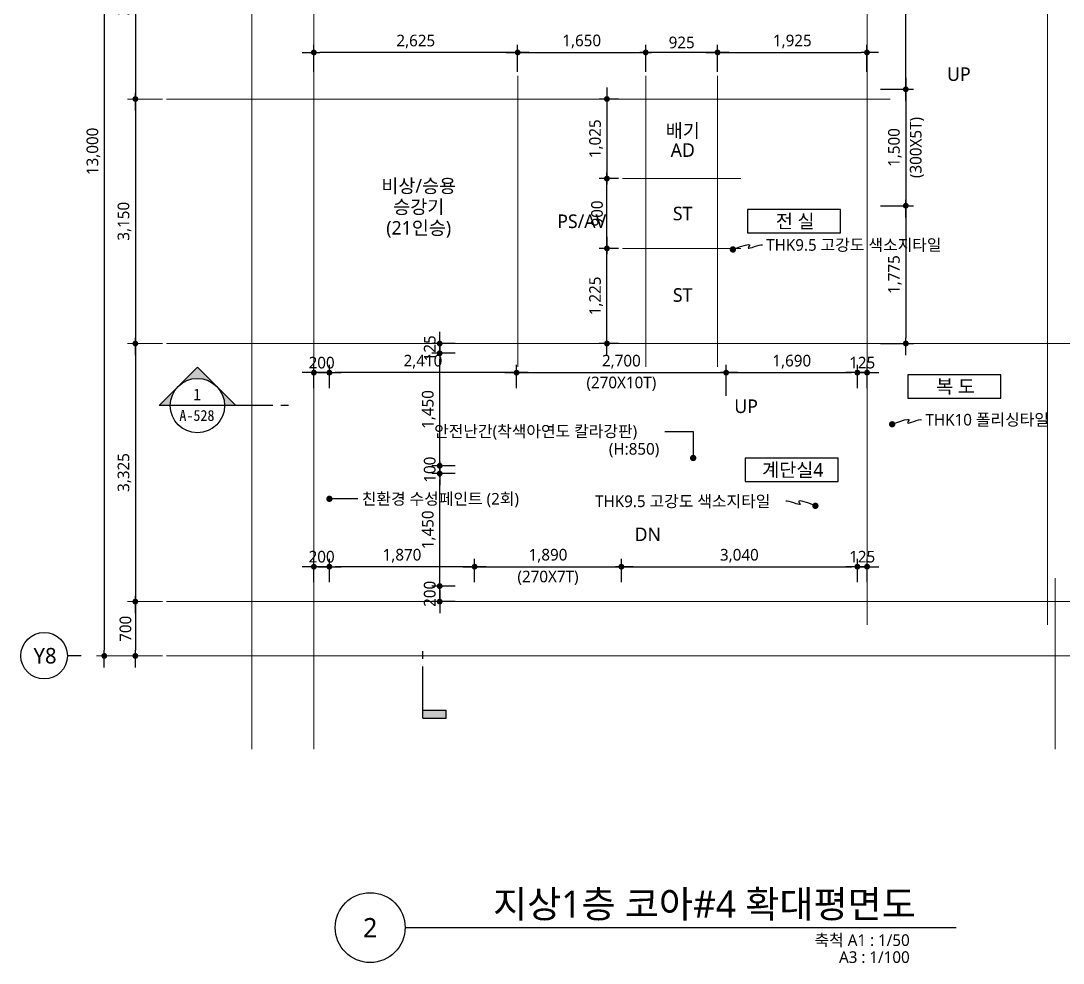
# Model space of a CAD drawing. Header units: millimetres. Extents: x 1424731 to 1631737, y 707248 to 849681.
# Drawn here: x 1484899 to 1498326, y 747948 to 760088 of the extents above; entities that cross this region are included whole.
import ezdxf
from ezdxf.enums import TextEntityAlignment as Align

# ---------------------------------------------------------------- set-up
doc = ezdxf.new("R2010")
doc.units = ezdxf.units.MM
doc.header["$MEASUREMENT"] = 0
doc.linetypes.add('CEN', pattern=[62, 60, -1, 0, -1])
doc.layers.get('0').update_dxf_attribs({"linetype": 'CONTINUOUS'})
for name, color, linetype, lineweight in [('A-AXIS-BUBL', 7, 'CONTINUOUS', 25), ('A-CNTL', 1, 'CEN', 15), ('A-DIMS', 7, 'CONTINUOUS', 25), ('A-MKXS-LEAD', 7, 'CONTINUOUS', 25), ('A-MKXS-MAK1', 3, 'CONTINUOUS', 25), ('A-MKXS-TEXT1', 3, 'CONTINUOUS', 25), ('A-MKXS-TEXT2', 7, 'CONTINUOUS', 25), ('A-MKXX-NAME', 3, 'CONTINUOUS', 25), ('A-MKXX-SYMB', 7, 'CONTINUOUS', 25), ('A-XXXX-SYMB', 7, 'CONTINUOUS', 25), ('A-XXXX-TXT1', 3, 'CONTINUOUS', 25), ('A-XXXX-TXT2', 3, 'CONTINUOUS', 25)]:
    doc.layers.add(name, color=color, linetype=linetype, lineweight=lineweight)
doc.styles.add('HY울릉도L', font='')
doc.styles.add('돋움체', font='')
doc.styles.add('맑은고딕', font='malgun.ttf')
doc.styles.get('HY울릉도L').set_extended_font_data('HYwulM')
doc.styles.get('돋움체').set_extended_font_data('DotumChe')
doc.dimstyles.new('CDIM', dxfattribs={"dimtxt": 3, "dimasz": 1.5, "dimexe": 2, "dimexo": 1, "dimgap": 1, "dimtad": 1, "dimdec": 0, "dimrnd": 0.5, "dimzin": 0, "dimdsep": 32, "dimlunit": 6, "dimtxsty": 'HY울릉도L', "dimblk1": '_CIDOT', "dimblk2": '_CIDOT', "dimsah": 1, "dimcen": 5.5, "dimclrd": 2, "dimclre": 2, "dimclrt": 7, "dimadec": 0, "dimazin": 0, "dimtfac": 1, "dimtdec": 0, "dimtix": 1, "dimtmove": 2, "dimatfit": 1, "dimldrblk": '_CIDOT', "dimfxl": 1, "dimtolj": 1, "dimtzin": 0, "dimlwd": -1, "dimarcsym": 0})

# ---------------------------------------------------------------- blocks, each defined once
blk = doc.blocks.new('_CIDOT')
at = {"color": 0, "linetype": 'ByBlock'}
blk.add_line((2, 0), (-1, 0), dxfattribs=at)
at = {"color": 0, "linetype": 'ByBlock', "const_width": 0.5}
blk.add_lwpolyline([(-0.25, 0, 1), (0.25, 0, 1)], format="xyb", close=True, dxfattribs=at)
blk = doc.blocks.new('*D31')
at = {"layer": 'A-DIMS', "transparency": 16777216}
for p, q in [((1490295, 754431), (1490295, 754506)), ((1490295, 754356), (1490295, 754256)), ((1490295, 754181), (1490295, 754106))]:
    blk.add_line(p, q, dxfattribs=at)
at = {"layer": 'A-DIMS', "lineweight": -2, "transparency": 16777216}
for p, q in [((1490495, 754356), (1490195, 754356)), ((1490495, 754256), (1490195, 754256))]:
    blk.add_line(p, q, dxfattribs=at)
at = {"layer": 'A-DIMS', "transparency": 16777216, "xscale": 75, "yscale": 75, "zscale": 75}
for p, rotation in [((1490295, 754356), 270), ((1490295, 754256), 90)]:
    blk.add_blockref('_CIDOT', p, dxfattribs=dict(at, rotation=rotation))
at = {"layer": 'A-DIMS', "color": 3, "transparency": 16777216, "insert": (1490167, 754306), "char_height": 150, "attachment_point": 5, "rotation": 90, "style": '맑은고딕'}
blk.add_mtext('\\A1;100', dxfattribs=at)
blk = doc.blocks.new('*D32')
at = {"layer": 'A-DIMS', "lineweight": -2, "transparency": 16777216}
for p, q in [((1490495, 755806), (1490195, 755806)), ((1490495, 754356), (1490195, 754356))]:
    blk.add_line(p, q, dxfattribs=at)
at = {"layer": 'A-DIMS', "transparency": 16777216}
blk.add_line((1490295, 754431), (1490295, 755731), dxfattribs=at)
at = {"layer": 'A-DIMS', "transparency": 16777216, "xscale": 75, "yscale": 75, "zscale": 75}
for p, rotation in [((1490295, 755806), 90), ((1490295, 754356), 270)]:
    blk.add_blockref('_CIDOT', p, dxfattribs=dict(at, rotation=rotation))
at = {"layer": 'A-DIMS', "color": 3, "transparency": 16777216, "insert": (1490154, 755081), "char_height": 150, "attachment_point": 5, "rotation": 90, "style": '맑은고딕'}
blk.add_mtext('\\A1;1,450', dxfattribs=at)
blk = doc.blocks.new('*D33')
at = {"layer": 'A-DIMS', "transparency": 16777216}
for p, q in [((1490295, 752881), (1490295, 752956)), ((1490295, 752606), (1490295, 752806)), ((1490295, 752531), (1490295, 752456))]:
    blk.add_line(p, q, dxfattribs=at)
at = {"layer": 'A-DIMS', "lineweight": -2, "transparency": 16777216}
for p, q in [((1490495, 752806), (1490195, 752806)), ((1490495, 752606), (1490195, 752606))]:
    blk.add_line(p, q, dxfattribs=at)
at = {"layer": 'A-DIMS', "transparency": 16777216, "xscale": 75, "yscale": 75, "zscale": 75}
for p, rotation in [((1490295, 752806), 270), ((1490295, 752606), 90)]:
    blk.add_blockref('_CIDOT', p, dxfattribs=dict(at, rotation=rotation))
at = {"layer": 'A-DIMS', "color": 3, "transparency": 16777216, "insert": (1490167, 752706), "char_height": 150, "attachment_point": 5, "rotation": 90, "style": '맑은고딕'}
blk.add_mtext('\\A1;200', dxfattribs=at)
blk = doc.blocks.new('*D34')
at = {"layer": 'A-DIMS', "transparency": 16777216}
for p, q in [((1490295, 756006), (1490295, 756081)), ((1490295, 755806), (1490295, 755931)), ((1490295, 755731), (1490295, 755656))]:
    blk.add_line(p, q, dxfattribs=at)
at = {"layer": 'A-DIMS', "lineweight": -2, "transparency": 16777216}
for p, q in [((1490495, 755931), (1490195, 755931)), ((1490495, 755806), (1490195, 755806))]:
    blk.add_line(p, q, dxfattribs=at)
at = {"layer": 'A-DIMS', "transparency": 16777216, "xscale": 75, "yscale": 75, "zscale": 75}
for p, rotation in [((1490295, 755931), 270), ((1490295, 755806), 90)]:
    blk.add_blockref('_CIDOT', p, dxfattribs=dict(at, rotation=rotation))
at = {"layer": 'A-DIMS', "color": 3, "transparency": 16777216, "insert": (1490167, 755869), "char_height": 150, "attachment_point": 5, "rotation": 90, "style": '맑은고딕'}
blk.add_mtext('\\A1;125', dxfattribs=at)
blk = doc.blocks.new('*D528')
at = {"layer": 'A-DIMS', "lineweight": -2, "transparency": 16777216}
for p, q in [((-1150, 0), (-2000, 0)), ((-1150, -13000), (-2000, -13000))]:
    blk.add_line(p, q, dxfattribs=at)
at = {"layer": 'A-DIMS', "transparency": 16777216}
blk.add_line((-1900, -75), (-1900, -12925), dxfattribs=at)
at = {"layer": 'A-DIMS', "transparency": 16777216, "xscale": 75, "yscale": 75, "zscale": 75}
for p, rotation in [((-1900, 0), 90), ((-1900, -13000), 270)]:
    blk.add_blockref('_CIDOT', p, dxfattribs=dict(at, rotation=rotation))
at = {"layer": 'A-DIMS', "color": 3, "transparency": 16777216, "insert": (-2040, -6500), "char_height": 150, "attachment_point": 5, "rotation": 90, "style": '맑은고딕'}
blk.add_mtext('\\A1;13,000', dxfattribs=at)
blk = doc.blocks.new('*D530')
at = {"layer": 'A-DIMS', "lineweight": -2, "transparency": 16777216}
for p, q in [((-1150, -3175), (-1600, -3175)), ((-1150, -5825), (-1600, -5825))]:
    blk.add_line(p, q, dxfattribs=at)
at = {"layer": 'A-DIMS', "transparency": 16777216}
blk.add_line((-1500, -3250), (-1500, -5750), dxfattribs=at)
at = {"layer": 'A-DIMS', "transparency": 16777216, "xscale": 75, "yscale": 75, "zscale": 75}
for p, rotation in [((-1500, -3175), 90), ((-1500, -5825), 270)]:
    blk.add_blockref('_CIDOT', p, dxfattribs=dict(at, rotation=rotation))
at = {"layer": 'A-DIMS', "color": 3, "transparency": 16777216, "insert": (-1640, -4500), "char_height": 150, "attachment_point": 5, "rotation": 90, "style": '맑은고딕'}
blk.add_mtext('\\A1;2,650', dxfattribs=at)
blk = doc.blocks.new('*D531')
at = {"layer": 'A-DIMS', "lineweight": -2, "transparency": 16777216}
for p, q in [((-1150, -5825), (-1600, -5825)), ((-1150, -8975), (-1600, -8975))]:
    blk.add_line(p, q, dxfattribs=at)
at = {"layer": 'A-DIMS', "transparency": 16777216}
blk.add_line((-1500, -5900), (-1500, -8900), dxfattribs=at)
at = {"layer": 'A-DIMS', "transparency": 16777216, "xscale": 75, "yscale": 75, "zscale": 75}
for p, rotation in [((-1500, -5825), 90), ((-1500, -8975), 270)]:
    blk.add_blockref('_CIDOT', p, dxfattribs=dict(at, rotation=rotation))
at = {"layer": 'A-DIMS', "color": 3, "transparency": 16777216, "insert": (-1640, -7400), "char_height": 150, "attachment_point": 5, "rotation": 90, "style": '맑은고딕'}
blk.add_mtext('\\A1;3,150', dxfattribs=at)
blk = doc.blocks.new('*D532')
at = {"layer": 'A-DIMS', "lineweight": -2, "transparency": 16777216}
for p, q in [((-1150, -8975), (-1600, -8975)), ((-1150, -12300), (-1600, -12300))]:
    blk.add_line(p, q, dxfattribs=at)
at = {"layer": 'A-DIMS', "transparency": 16777216}
blk.add_line((-1500, -9050), (-1500, -12225), dxfattribs=at)
at = {"layer": 'A-DIMS', "transparency": 16777216, "xscale": 75, "yscale": 75, "zscale": 75}
for p, rotation in [((-1500, -8975), 90), ((-1500, -12300), 270)]:
    blk.add_blockref('_CIDOT', p, dxfattribs=dict(at, rotation=rotation))
at = {"layer": 'A-DIMS', "color": 3, "transparency": 16777216, "insert": (-1640, -10637), "char_height": 150, "attachment_point": 5, "rotation": 90, "style": '맑은고딕'}
blk.add_mtext('\\A1;3,325', dxfattribs=at)
blk = doc.blocks.new('*D533')
at = {"layer": 'A-DIMS', "lineweight": -2, "transparency": 16777216}
for p, q in [((-1150, -12300), (-1600, -12300)), ((-1150, -13000), (-1600, -13000))]:
    blk.add_line(p, q, dxfattribs=at)
at = {"layer": 'A-DIMS', "transparency": 16777216}
blk.add_line((-1500, -12375), (-1500, -12925), dxfattribs=at)
at = {"layer": 'A-DIMS', "transparency": 16777216, "xscale": 75, "yscale": 75, "zscale": 75}
for p, rotation in [((-1500, -12300), 90), ((-1500, -13000), 270)]:
    blk.add_blockref('_CIDOT', p, dxfattribs=dict(at, rotation=rotation))
at = {"layer": 'A-DIMS', "color": 3, "transparency": 16777216, "insert": (-1627, -12650), "char_height": 150, "attachment_point": 5, "rotation": 90, "style": '맑은고딕'}
blk.add_mtext('\\A1;700', dxfattribs=at)
blk = doc.blocks.new('*D30')
at = {"layer": 'A-DIMS', "lineweight": -2, "transparency": 16777216}
for p, q in [((1490745, 752856), (1490745, 753156)), ((1492635, 752856), (1492635, 753156))]:
    blk.add_line(p, q, dxfattribs=at)
at = {"layer": 'A-DIMS', "transparency": 16777216}
blk.add_line((1490820, 753056), (1492560, 753056), dxfattribs=at)
at = {"layer": 'A-DIMS', "transparency": 16777216, "xscale": 75, "yscale": 75, "zscale": 75, "rotation": 180}
blk.add_blockref('_CIDOT', (1490745, 753056), dxfattribs=at)
at = {"layer": 'A-DIMS', "transparency": 16777216, "xscale": 75, "yscale": 75, "zscale": 75}
blk.add_blockref('_CIDOT', (1492635, 753056), dxfattribs=at)
at = {"layer": 'A-DIMS', "color": 3, "transparency": 16777216, "char_height": 150, "attachment_point": 5, "style": '맑은고딕'}
for s, insert in [('\\A1;1,890', (1491690, 753197)), ('\\A1;(270X7T)', (1491690, 752913))]:
    blk.add_mtext(s, dxfattribs=dict(at, insert=insert))
blk = doc.blocks.new('*D35')
at = {"layer": 'A-DIMS', "lineweight": -2, "transparency": 16777216}
for p, q in [((1491285, 755356), (1491285, 755656)), ((1493985, 755356), (1493985, 755656))]:
    blk.add_line(p, q, dxfattribs=at)
at = {"layer": 'A-DIMS', "transparency": 16777216}
blk.add_line((1491360, 755556), (1493910, 755556), dxfattribs=at)
at = {"layer": 'A-DIMS', "transparency": 16777216, "xscale": 75, "yscale": 75, "zscale": 75, "rotation": 180}
blk.add_blockref('_CIDOT', (1491285, 755556), dxfattribs=at)
at = {"layer": 'A-DIMS', "transparency": 16777216, "xscale": 75, "yscale": 75, "zscale": 75}
blk.add_blockref('_CIDOT', (1493985, 755556), dxfattribs=at)
at = {"layer": 'A-DIMS', "color": 3, "transparency": 16777216, "char_height": 150, "attachment_point": 5, "style": '맑은고딕'}
for s, insert in [('\\A1;2,700', (1492635, 755697)), ('\\A1;(270X10T)', (1492635, 755413))]:
    blk.add_mtext(s, dxfattribs=dict(at, insert=insert))
blk = doc.blocks.new('*D247')
at = {"layer": 'A-DIMS', "lineweight": -2, "transparency": 16777216}
for p, q in [((1493985, 755256), (1493985, 755656)), ((1495675, 755356), (1495675, 755656))]:
    blk.add_line(p, q, dxfattribs=at)
at = {"layer": 'A-DIMS', "transparency": 16777216}
blk.add_line((1494060, 755556), (1495600, 755556), dxfattribs=at)
at = {"layer": 'A-DIMS', "transparency": 16777216, "xscale": 75, "yscale": 75, "zscale": 75, "rotation": 180}
blk.add_blockref('_CIDOT', (1493985, 755556), dxfattribs=at)
at = {"layer": 'A-DIMS', "transparency": 16777216, "xscale": 75, "yscale": 75, "zscale": 75}
blk.add_blockref('_CIDOT', (1495675, 755556), dxfattribs=at)
at = {"layer": 'A-DIMS', "color": 3, "transparency": 16777216, "insert": (1494830, 755697), "char_height": 150, "attachment_point": 5, "style": '맑은고딕'}
blk.add_mtext('\\A1;1,690', dxfattribs=at)
blk = doc.blocks.new('*D248')
at = {"layer": 'A-DIMS', "lineweight": -2, "transparency": 16777216}
for p, q in [((1488874, 752856), (1488874, 753156)), ((1490745, 752856), (1490745, 753156))]:
    blk.add_line(p, q, dxfattribs=at)
at = {"layer": 'A-DIMS', "transparency": 16777216}
blk.add_line((1490670, 753056), (1488949, 753056), dxfattribs=at)
at = {"layer": 'A-DIMS', "transparency": 16777216, "xscale": 75, "yscale": 75, "zscale": 75, "rotation": 180}
blk.add_blockref('_CIDOT', (1488874, 753056), dxfattribs=at)
at = {"layer": 'A-DIMS', "transparency": 16777216, "xscale": 75, "yscale": 75, "zscale": 75}
blk.add_blockref('_CIDOT', (1490745, 753056), dxfattribs=at)
at = {"layer": 'A-DIMS', "color": 3, "transparency": 16777216, "insert": (1489809, 753197), "char_height": 150, "attachment_point": 5, "style": '맑은고딕'}
blk.add_mtext('\\A1;1,870', dxfattribs=at)
blk = doc.blocks.new('*D249')
at = {"layer": 'A-DIMS', "lineweight": -2, "transparency": 16777216}
for p, q in [((1492635, 752906), (1492635, 753156)), ((1495675, 752856), (1495675, 753156))]:
    blk.add_line(p, q, dxfattribs=at)
at = {"layer": 'A-DIMS', "transparency": 16777216}
blk.add_line((1492710, 753056), (1495600, 753056), dxfattribs=at)
at = {"layer": 'A-DIMS', "transparency": 16777216, "xscale": 75, "yscale": 75, "zscale": 75, "rotation": 180}
blk.add_blockref('_CIDOT', (1492635, 753056), dxfattribs=at)
at = {"layer": 'A-DIMS', "transparency": 16777216, "xscale": 75, "yscale": 75, "zscale": 75}
blk.add_blockref('_CIDOT', (1495675, 753056), dxfattribs=at)
at = {"layer": 'A-DIMS', "color": 3, "transparency": 16777216, "insert": (1494155, 753196), "char_height": 150, "attachment_point": 5, "style": '맑은고딕'}
blk.add_mtext('\\A1;3,040', dxfattribs=at)
blk = doc.blocks.new('*D246')
at = {"layer": 'A-DIMS', "lineweight": -2, "transparency": 16777216}
for p, q in [((1488674, 755356), (1488674, 755656)), ((1488874, 755356), (1488874, 755656))]:
    blk.add_line(p, q, dxfattribs=at)
at = {"layer": 'A-DIMS', "transparency": 16777216}
for p, q in [((1488599, 755556), (1488524, 755556)), ((1488874, 755556), (1488674, 755556)), ((1488949, 755556), (1489024, 755556))]:
    blk.add_line(p, q, dxfattribs=at)
at = {"layer": 'A-DIMS', "transparency": 16777216, "xscale": 75, "yscale": 75, "zscale": 75}
blk.add_blockref('_CIDOT', (1488674, 755556), dxfattribs=at)
at = {"layer": 'A-DIMS', "transparency": 16777216, "xscale": 75, "yscale": 75, "zscale": 75, "rotation": 180}
blk.add_blockref('_CIDOT', (1488874, 755556), dxfattribs=at)
at = {"layer": 'A-DIMS', "color": 3, "transparency": 16777216, "insert": (1488774, 755684), "char_height": 150, "attachment_point": 5, "style": '맑은고딕'}
blk.add_mtext('\\A1;200', dxfattribs=at)
blk = doc.blocks.new('*D243')
at = {"layer": 'A-DIMS', "lineweight": -2, "transparency": 16777216}
for p, q in [((1488674, 752856), (1488674, 753156)), ((1488874, 752856), (1488874, 753156))]:
    blk.add_line(p, q, dxfattribs=at)
at = {"layer": 'A-DIMS', "transparency": 16777216}
for p, q in [((1488599, 753056), (1488524, 753056)), ((1488874, 753056), (1488674, 753056)), ((1488949, 753056), (1489024, 753056))]:
    blk.add_line(p, q, dxfattribs=at)
at = {"layer": 'A-DIMS', "transparency": 16777216, "xscale": 75, "yscale": 75, "zscale": 75}
blk.add_blockref('_CIDOT', (1488674, 753056), dxfattribs=at)
at = {"layer": 'A-DIMS', "transparency": 16777216, "xscale": 75, "yscale": 75, "zscale": 75, "rotation": 180}
blk.add_blockref('_CIDOT', (1488874, 753056), dxfattribs=at)
at = {"layer": 'A-DIMS', "color": 3, "transparency": 16777216, "insert": (1488774, 753184), "char_height": 150, "attachment_point": 5, "style": '맑은고딕'}
blk.add_mtext('\\A1;200', dxfattribs=at)
blk = doc.blocks.new('*D244')
at = {"layer": 'A-DIMS', "lineweight": -2, "transparency": 16777216}
for p, q in [((1495675, 752856), (1495675, 753156)), ((1495800, 752856), (1495800, 753156))]:
    blk.add_line(p, q, dxfattribs=at)
at = {"layer": 'A-DIMS', "transparency": 16777216}
for p, q in [((1495600, 753056), (1495525, 753056)), ((1495675, 753056), (1495800, 753056)), ((1495875, 753056), (1495950, 753056))]:
    blk.add_line(p, q, dxfattribs=at)
at = {"layer": 'A-DIMS', "transparency": 16777216, "xscale": 75, "yscale": 75, "zscale": 75}
blk.add_blockref('_CIDOT', (1495675, 753056), dxfattribs=at)
at = {"layer": 'A-DIMS', "transparency": 16777216, "xscale": 75, "yscale": 75, "zscale": 75, "rotation": 180}
blk.add_blockref('_CIDOT', (1495800, 753056), dxfattribs=at)
at = {"layer": 'A-DIMS', "color": 3, "transparency": 16777216, "insert": (1495737, 753184), "char_height": 150, "attachment_point": 5, "style": '맑은고딕'}
blk.add_mtext('\\A1;125', dxfattribs=at)
blk = doc.blocks.new('*D245')
at = {"layer": 'A-DIMS', "lineweight": -2, "transparency": 16777216}
for p, q in [((1495675, 755356), (1495675, 755656)), ((1495800, 755356), (1495800, 755656))]:
    blk.add_line(p, q, dxfattribs=at)
at = {"layer": 'A-DIMS', "transparency": 16777216}
for p, q in [((1495600, 755556), (1495525, 755556)), ((1495675, 755556), (1495800, 755556)), ((1495875, 755556), (1495950, 755556))]:
    blk.add_line(p, q, dxfattribs=at)
at = {"layer": 'A-DIMS', "transparency": 16777216, "xscale": 75, "yscale": 75, "zscale": 75}
blk.add_blockref('_CIDOT', (1495675, 755556), dxfattribs=at)
at = {"layer": 'A-DIMS', "transparency": 16777216, "xscale": 75, "yscale": 75, "zscale": 75, "rotation": 180}
blk.add_blockref('_CIDOT', (1495800, 755556), dxfattribs=at)
at = {"layer": 'A-DIMS', "color": 3, "transparency": 16777216, "insert": (1495737, 755684), "char_height": 150, "attachment_point": 5, "style": '맑은고딕'}
blk.add_mtext('\\A1;125', dxfattribs=at)
blk = doc.blocks.new('CORE 4- 단면')
at = {"layer": 'A-MKXS-MAK1'}
h = blk.add_hatch(color=256, dxfattribs=at)
h.paths.add_polyline_path([(3895, 11325), (3647, 11078, 0.414214), (3647, 11572)])
h.paths.add_polyline_path([(3647, 11078), (3400, 10830), (3400, 10975, 0.198912)])
h.paths.add_polyline_path([(3647, 11572, 0.198912), (3400, 11675), (3400, 11820)])
h = blk.add_hatch(color=256, dxfattribs=at)
h.paths.add_polyline_path([(495, 845), (742, 597, 0.414214), (247, 597)])
h.paths.add_polyline_path([(742, 597), (990, 350), (845, 350, 0.198912)])
h.paths.add_polyline_path([(247, 597, 0.198912), (145, 350), (0, 350)])
for points in [[(12845, 650), (12945, 650), (12945, 350), (12845, 350)], [(3700, -3575), (3700, -3675), (3400, -3675), (3400, -3575)]]:
    blk.add_hatch(color=256, dxfattribs=at).paths.add_polyline_path(points)
for p, q in [((3400, 11820), (3895, 11325)), ((3400, 10352), (3400, 11820)), ((3400, 10830), (3895, 11325)), ((3400, 10152), (3400, 10252)), ((0, 350), (495, 845)), ((990, 350), (495, 845)), ((12945, 650), (12845, 650)), ((12845, 350), (12845, 650)), ((12945, 350), (12945, 650)), ((1468, 350), (0, 350)), ((1668, 350), (1568, 350)), ((12182, 350), (12082, 350)), ((12945, 350), (12282, 350)), ((3400, -2912), (3400, -2812)), ((3400, -3675), (3400, -3012)), ((3400, -3575), (3700, -3575)), ((3700, -3675), (3700, -3575)), ((3400, -3675), (3700, -3675))]:
    blk.add_line(p, q, dxfattribs=at)
for centre in [(3400, 11325), (495, 350)]:
    blk.add_circle(centre, 350, dxfattribs=at)
at = {"layer": 'A-MKXS-TEXT2', "style": '돋움체'}
for s, height, p in [('A-529', 140, (3272, 11332)), ('1', 150, (3544, 11329))]:
    blk.add_text(s, height=height, rotation=270, dxfattribs=at).set_placement(p, align=Align.MIDDLE)
for s, height, p in [('1', 150, (491, 494)), ('A-528', 140, (488, 222))]:
    blk.add_text(s, height=height, dxfattribs=at).set_placement(p, align=Align.MIDDLE)
blk = doc.blocks.new('*D583')
at = {"layer": 'A-DIMS', "lineweight": -2, "transparency": 16777216}
for p, q in [((1492599, 757156), (1492349, 757156)), ((1492599, 755931), (1492349, 755931))]:
    blk.add_line(p, q, dxfattribs=at)
at = {"layer": 'A-DIMS', "transparency": 16777216}
blk.add_line((1492449, 756006), (1492449, 757081), dxfattribs=at)
at = {"layer": 'A-DIMS', "transparency": 16777216, "xscale": 75, "yscale": 75, "zscale": 75}
for p, rotation in [((1492449, 757156), 90), ((1492449, 755931), 270)]:
    blk.add_blockref('_CIDOT', p, dxfattribs=dict(at, rotation=rotation))
at = {"layer": 'A-DIMS', "color": 3, "transparency": 16777216, "insert": (1492309, 756544), "char_height": 150, "attachment_point": 5, "rotation": 90, "style": '맑은고딕'}
blk.add_mtext('\\A1;1,225', dxfattribs=at)
blk = doc.blocks.new('*D584')
at = {"layer": 'A-DIMS', "lineweight": -2, "transparency": 16777216}
for p, q in [((1492599, 758056), (1492349, 758056)), ((1492599, 757156), (1492349, 757156))]:
    blk.add_line(p, q, dxfattribs=at)
at = {"layer": 'A-DIMS', "transparency": 16777216}
blk.add_line((1492449, 757231), (1492449, 757981), dxfattribs=at)
at = {"layer": 'A-DIMS', "transparency": 16777216, "xscale": 75, "yscale": 75, "zscale": 75}
for p, rotation in [((1492449, 758056), 90), ((1492449, 757156), 270)]:
    blk.add_blockref('_CIDOT', p, dxfattribs=dict(at, rotation=rotation))
at = {"layer": 'A-DIMS', "color": 3, "transparency": 16777216, "insert": (1492322, 757606), "char_height": 150, "attachment_point": 5, "rotation": 90, "style": '맑은고딕'}
blk.add_mtext('\\A1;900', dxfattribs=at)
blk = doc.blocks.new('*D585')
at = {"layer": 'A-DIMS', "lineweight": -2, "transparency": 16777216}
for p, q in [((1492599, 759081), (1492349, 759081)), ((1492599, 758056), (1492349, 758056))]:
    blk.add_line(p, q, dxfattribs=at)
at = {"layer": 'A-DIMS', "transparency": 16777216}
blk.add_line((1492449, 759006), (1492449, 758131), dxfattribs=at)
at = {"layer": 'A-DIMS', "transparency": 16777216, "xscale": 75, "yscale": 75, "zscale": 75}
for p, rotation in [((1492449, 759081), 90), ((1492449, 758056), 270)]:
    blk.add_blockref('_CIDOT', p, dxfattribs=dict(at, rotation=rotation))
at = {"layer": 'A-DIMS', "color": 3, "transparency": 16777216, "insert": (1492309, 758569), "char_height": 150, "attachment_point": 5, "rotation": 90, "style": '맑은고딕'}
blk.add_mtext('\\A1;1,025', dxfattribs=at)
blk = doc.blocks.new('*D586')
at = {"layer": 'A-DIMS', "lineweight": -2, "transparency": 16777216}
for p, q in [((1493874, 759431), (1493874, 759781)), ((1495799, 759431), (1495799, 759781))]:
    blk.add_line(p, q, dxfattribs=at)
at = {"layer": 'A-DIMS', "transparency": 16777216}
blk.add_line((1493949, 759681), (1495724, 759681), dxfattribs=at)
at = {"layer": 'A-DIMS', "transparency": 16777216, "xscale": 75, "yscale": 75, "zscale": 75, "rotation": 180}
blk.add_blockref('_CIDOT', (1493874, 759681), dxfattribs=at)
at = {"layer": 'A-DIMS', "transparency": 16777216, "xscale": 75, "yscale": 75, "zscale": 75}
blk.add_blockref('_CIDOT', (1495799, 759681), dxfattribs=at)
at = {"layer": 'A-DIMS', "color": 3, "transparency": 16777216, "insert": (1494837, 759822), "char_height": 150, "attachment_point": 5, "style": '맑은고딕'}
blk.add_mtext('\\A1;1,925', dxfattribs=at)
blk = doc.blocks.new('*D587')
at = {"layer": 'A-DIMS', "lineweight": -2, "transparency": 16777216}
for p, q in [((1492949, 759431), (1492949, 759781)), ((1493874, 759431), (1493874, 759781))]:
    blk.add_line(p, q, dxfattribs=at)
at = {"layer": 'A-DIMS', "transparency": 16777216}
blk.add_line((1493799, 759681), (1493024, 759681), dxfattribs=at)
at = {"layer": 'A-DIMS', "transparency": 16777216, "xscale": 75, "yscale": 75, "zscale": 75, "rotation": 180}
blk.add_blockref('_CIDOT', (1492949, 759681), dxfattribs=at)
at = {"layer": 'A-DIMS', "transparency": 16777216, "xscale": 75, "yscale": 75, "zscale": 75}
blk.add_blockref('_CIDOT', (1493874, 759681), dxfattribs=at)
at = {"layer": 'A-DIMS', "color": 3, "transparency": 16777216, "insert": (1493412, 759809), "char_height": 150, "attachment_point": 5, "style": '맑은고딕'}
blk.add_mtext('\\A1;925', dxfattribs=at)
blk = doc.blocks.new('*D588')
at = {"layer": 'A-DIMS', "lineweight": -2, "transparency": 16777216}
for p, q in [((1491299, 759431), (1491299, 759781)), ((1492949, 759431), (1492949, 759781))]:
    blk.add_line(p, q, dxfattribs=at)
at = {"layer": 'A-DIMS', "transparency": 16777216}
blk.add_line((1491374, 759681), (1492874, 759681), dxfattribs=at)
at = {"layer": 'A-DIMS', "transparency": 16777216, "xscale": 75, "yscale": 75, "zscale": 75, "rotation": 180}
blk.add_blockref('_CIDOT', (1491299, 759681), dxfattribs=at)
at = {"layer": 'A-DIMS', "transparency": 16777216, "xscale": 75, "yscale": 75, "zscale": 75}
blk.add_blockref('_CIDOT', (1492949, 759681), dxfattribs=at)
at = {"layer": 'A-DIMS', "color": 3, "transparency": 16777216, "insert": (1492124, 759822), "char_height": 150, "attachment_point": 5, "style": '맑은고딕'}
blk.add_mtext('\\A1;1,650', dxfattribs=at)
blk = doc.blocks.new('*D589')
at = {"layer": 'A-DIMS', "lineweight": -2, "transparency": 16777216}
for p, q in [((1488674, 759431), (1488674, 759781)), ((1491299, 759431), (1491299, 759781))]:
    blk.add_line(p, q, dxfattribs=at)
at = {"layer": 'A-DIMS', "transparency": 16777216}
blk.add_line((1491224, 759681), (1488749, 759681), dxfattribs=at)
at = {"layer": 'A-DIMS', "transparency": 16777216, "xscale": 75, "yscale": 75, "zscale": 75, "rotation": 180}
blk.add_blockref('_CIDOT', (1488674, 759681), dxfattribs=at)
at = {"layer": 'A-DIMS', "transparency": 16777216, "xscale": 75, "yscale": 75, "zscale": 75}
blk.add_blockref('_CIDOT', (1491299, 759681), dxfattribs=at)
at = {"layer": 'A-DIMS', "color": 3, "transparency": 16777216, "insert": (1489987, 759821), "char_height": 150, "attachment_point": 5, "style": '맑은고딕'}
blk.add_mtext('\\A1;2,625', dxfattribs=at)
blk = doc.blocks.new('*D633')
at = {"layer": 'A-DIMS', "lineweight": -2, "transparency": 16777216}
for p, q in [((1490495, 754256), (1490195, 754256)), ((1490495, 752806), (1490195, 752806))]:
    blk.add_line(p, q, dxfattribs=at)
at = {"layer": 'A-DIMS', "transparency": 16777216}
blk.add_line((1490295, 752881), (1490295, 754181), dxfattribs=at)
at = {"layer": 'A-DIMS', "transparency": 16777216, "xscale": 75, "yscale": 75, "zscale": 75}
for p, rotation in [((1490295, 754256), 90), ((1490295, 752806), 270)]:
    blk.add_blockref('_CIDOT', p, dxfattribs=dict(at, rotation=rotation))
at = {"layer": 'A-DIMS', "color": 3, "transparency": 16777216, "insert": (1490154, 753531), "char_height": 150, "attachment_point": 5, "rotation": 90, "style": '맑은고딕'}
blk.add_mtext('\\A1;1,450', dxfattribs=at)
blk = doc.blocks.new('*D996')
at = {"layer": 'A-DIMS', "lineweight": -2, "transparency": 16777216}
for p, q in [((1488874, 755356), (1488874, 755656)), ((1491285, 755356), (1491285, 755656))]:
    blk.add_line(p, q, dxfattribs=at)
at = {"layer": 'A-DIMS', "transparency": 16777216}
blk.add_line((1491210, 755556), (1488949, 755556), dxfattribs=at)
at = {"layer": 'A-DIMS', "transparency": 16777216, "xscale": 75, "yscale": 75, "zscale": 75, "rotation": 180}
blk.add_blockref('_CIDOT', (1488874, 755556), dxfattribs=at)
at = {"layer": 'A-DIMS', "transparency": 16777216, "xscale": 75, "yscale": 75, "zscale": 75}
blk.add_blockref('_CIDOT', (1491285, 755556), dxfattribs=at)
at = {"layer": 'A-DIMS', "color": 3, "transparency": 16777216, "insert": (1490079, 755697), "char_height": 150, "attachment_point": 5, "style": '맑은고딕'}
blk.add_mtext('\\A1;2,410', dxfattribs=at)
blk = doc.blocks.new('*D1116')
at = {"layer": 'A-DIMS', "lineweight": -2, "transparency": 16777216}
for p, q in [((1495974, 759206), (1496399, 759206)), ((1495974, 757706), (1496399, 757706))]:
    blk.add_line(p, q, dxfattribs=at)
at = {"layer": 'A-DIMS', "transparency": 16777216}
blk.add_line((1496299, 759131), (1496299, 757781), dxfattribs=at)
at = {"layer": 'A-DIMS', "transparency": 16777216, "xscale": 75, "yscale": 75, "zscale": 75}
for p, rotation in [((1496299, 759206), 90), ((1496299, 757706), 270)]:
    blk.add_blockref('_CIDOT', p, dxfattribs=dict(at, rotation=rotation))
at = {"layer": 'A-DIMS', "color": 3, "transparency": 16777216, "char_height": 150, "attachment_point": 5, "rotation": 90, "style": '맑은고딕'}
for s, insert in [('\\A1;(300X5T)', (1496443, 758456)), ('\\A1;1,500', (1496159, 758456))]:
    blk.add_mtext(s, dxfattribs=dict(at, insert=insert))
blk = doc.blocks.new('*D1117')
at = {"layer": 'A-DIMS', "lineweight": -2, "transparency": 16777216}
for p, q in [((1495974, 761731), (1496399, 761731)), ((1495974, 759206), (1496399, 759206))]:
    blk.add_line(p, q, dxfattribs=at)
at = {"layer": 'A-DIMS', "transparency": 16777216}
blk.add_line((1496299, 759281), (1496299, 761656), dxfattribs=at)
at = {"layer": 'A-DIMS', "transparency": 16777216, "xscale": 75, "yscale": 75, "zscale": 75}
for p, rotation in [((1496299, 761731), 90), ((1496299, 759206), 270)]:
    blk.add_blockref('_CIDOT', p, dxfattribs=dict(at, rotation=rotation))
at = {"layer": 'A-DIMS', "color": 3, "transparency": 16777216, "insert": (1496159, 760469), "char_height": 150, "attachment_point": 5, "rotation": 90, "style": '맑은고딕'}
blk.add_mtext('\\A1;2,525', dxfattribs=at)
blk = doc.blocks.new('*D1118')
at = {"layer": 'A-DIMS', "lineweight": -2, "transparency": 16777216}
for p, q in [((1495974, 757706), (1496399, 757706)), ((1495974, 755931), (1496399, 755931))]:
    blk.add_line(p, q, dxfattribs=at)
at = {"layer": 'A-DIMS', "transparency": 16777216}
blk.add_line((1496299, 757631), (1496299, 756006), dxfattribs=at)
at = {"layer": 'A-DIMS', "transparency": 16777216, "xscale": 75, "yscale": 75, "zscale": 75}
for p, rotation in [((1496299, 757706), 90), ((1496299, 755931), 270)]:
    blk.add_blockref('_CIDOT', p, dxfattribs=dict(at, rotation=rotation))
at = {"layer": 'A-DIMS', "color": 3, "transparency": 16777216, "insert": (1496159, 756819), "char_height": 150, "attachment_point": 5, "rotation": 90, "style": '맑은고딕'}
blk.add_mtext('\\A1;1,775', dxfattribs=at)
blk = doc.blocks.new('CORE1_GRID')
at = {"layer": 'A-AXIS-BUBL', "ltscale": 0.2}
blk.add_line((-2200, -13000), (-2375, -13000), dxfattribs=at)
blk.add_circle((-2675, -12997.1), 300, dxfattribs=at)
at = {"layer": 'A-CNTL'}
for p, q in [((0, 1600), (0, -14200)), ((800, 1600), (800, -14200)), ((10250, 1600), (10250, -12600)), ((7925, -1850), (7925, -12600)), ((3425, -5525), (3425, -9275)), ((5075, -5525), (5075, -9275)), ((6000, -5525), (6000, -9275)), ((-1100, -5825), (8225, -5825)), ((4775, -6850), (6300, -6850)), ((4775, -7750), (6300, -7750)), ((-1100, -8975), (12150, -8975)), ((10350, -12000), (10350, -14200)), ((-1100, -12300), (12150, -12300)), ((-1100, -13000), (12150, -13000))]:
    blk.add_line(p, q, dxfattribs=at)
at = {"layer": 'A-XXXX-TXT2', "ltscale": 0.2, "style": '맑은고딕'}
blk.add_text('Y8', height=200, dxfattribs=at).set_placement((-2662.9, -12997.7), align=Align.MIDDLE)
at = {"layer": 'A-DIMS'}
for base, p1, p2, picture, middle in [((-1900, -13000), (-1100, 0), (-1100, -13000), '*D528', (-2040.5, -6500)), ((-1500, -5825), (-1100, -3175), (-1100, -5825), '*D530', (-1640.1, -4500)), ((-1500, -8975), (-1100, -5825), (-1100, -8975), '*D531', (-1640.5, -7400)), ((-1500, -12300), (-1100, -8975), (-1100, -12300), '*D532', (-1640.1, -10637.5)), ((-1500, -13000), (-1100, -12300), (-1100, -13000), '*D533', (-1627.5, -12650))]:
    dim = blk.add_linear_dim(base=base, p1=p1, p2=p2, angle=90, dimstyle='CDIM', override={"dimscale": 50, "dimtxsty": '맑은고딕', "dimclrd": 256, "dimclre": 256, "dimclrt": 3}, dxfattribs=at)
    dim.commit()
    dim.dimension.update_dxf_attribs({"geometry": picture, "text_midpoint": middle})

msp = doc.modelspace()

# ---------------------------------------------------------------- linework, layer by layer
at = {"layer": 'A-MKXS-LEAD', "const_width": 40}
for points in [[(1494050.9, 757144.6, 1), (1494092.3, 757140.5, 1)], [(1496103, 754892.8, 1), (1496144.4, 754888.6, 1)], [(1493539.6, 754458.2, 1), (1493581.1, 754454.1, 1)], [(1488853.8, 753932.4, 1), (1488895.2, 753928.3, 1)], [(1495155.1, 753842, -1), (1495113.6, 753837.8, -1)]]:
    msp.add_lwpolyline(points, format="xyb", close=True, dxfattribs=at)
at = {"layer": 'A-MKXS-LEAD'}
for points in [[(1494070.8, 757142.2), (1494168.5, 757179.1), (1494232.2, 757199), (1494268.5, 757205.4), (1494283.9, 757201.9), (1494285, 757192), (1494278.5, 757179.2), (1494271, 757167), (1494269, 757159), (1494277.7, 757157.6), (1494295.8, 757162), (1494320.7, 757170.2), (1494349.6, 757180.3), (1494379.8, 757190.4), (1494408.6, 757198.6), (1494433.3, 757202.9), (1494451.2, 757201.5)], [(1496122.9, 754890.4), (1496220.6, 754927.2), (1496284.3, 754947.1), (1496320.6, 754953.6), (1496336, 754950.1), (1496337.1, 754940.2), (1496330.6, 754927.4), (1496323.1, 754915.2), (1496321.1, 754907.1), (1496329.8, 754905.8), (1496347.9, 754910.2), (1496372.8, 754918.4), (1496401.7, 754928.5), (1496431.9, 754938.6), (1496460.7, 754946.8), (1496485.4, 754951.1), (1496503.2, 754949.6)], [(1493193.3, 754795.5), (1493560.3, 754795.5), (1493560.3, 754456.2)], [(1489241.5, 753930.4), (1488874.5, 753930.4), (1488874.5, 753930.4)], [(1495135.2, 753839.6), (1495037.5, 753876.5), (1494973.8, 753896.4), (1494937.5, 753902.8), (1494922.1, 753899.3), (1494921, 753889.4), (1494927.5, 753876.6), (1494935, 753864.4), (1494936.9, 753856.4), (1494928.3, 753855), (1494910.2, 753859.4), (1494885.3, 753867.6), (1494856.4, 753877.7), (1494826.2, 753887.8), (1494797.4, 753896), (1494772.7, 753900.3), (1494754.8, 753898.9)]]:
    msp.add_lwpolyline(points, dxfattribs=at)
at = {"layer": 'A-MKXX-SYMB'}
for points in [[(1494259.5, 757356.2), (1495459.5, 757356.2), (1495459.5, 757656.2), (1494259.5, 757656.2)], [(1496324.5, 755227.1), (1497524.5, 755227.1), (1497524.5, 755527.1), (1496324.5, 755527.1)], [(1494229, 754152.9), (1495429, 754152.9), (1495429, 754452.9), (1494229, 754452.9)]]:
    msp.add_lwpolyline(points, close=True, dxfattribs=at)
at = {"layer": 'A-XXXX-SYMB'}
msp.add_line((1489849.5, 748406.2), (1496949.5, 748406.2), dxfattribs=at)
msp.add_circle((1489399.5, 748406.2), 450, dxfattribs=at)

# ---------------------------------------------------------------- block references
msp.add_blockref('CORE 4- 단면', (1486679.5, 754781.2))
at = {"layer": 'A-CNTL'}
msp.add_blockref('CORE1_GRID', (1487874.5, 764906.2), dxfattribs=at)

# ---------------------------------------------------------------- texts
at = {"layer": 'A-MKXS-TEXT1', "style": '맑은고딕'}
for s, p in [('THK9.5 고강도 색소지타일', (1494501.2, 757201.5)), ('THK10 폴리싱타일', (1496553.2, 754949.6)), ('안전난간(착색아연도 칼라강판)', (1490223.4, 754801.3)), ('(H:850)', (1492473.8, 754573.8)), ('친환경 수성페인트 (2회)', (1489291.5, 753930.4)), ('THK9.5 고강도 색소지타일', (1492296.7, 753898.9))]:
    msp.add_text(s, height=150, dxfattribs=at).set_placement(p, align=Align.MIDDLE_LEFT)
at = {"layer": 'A-MKXX-NAME', "style": '맑은고딕'}
for s, p in [('UP', (1496982.4, 759401.7)), ('배기', (1493426, 758672.9)), ('AD', (1493426, 758422.9)), ('비상/승용', (1490024.5, 757961.2)), ('승강기', (1490024.5, 757691.2)), ('ST', (1493424.5, 757606.2)), ('(21인승)', (1490024.5, 757421.2)), ('PS/AV', (1492124.5, 757506.2)), ('전 실', (1494874, 757506.2)), ('ST', (1493424.5, 756556.2)), ('복 도', (1496939, 755377.1)), ('UP', (1494242.1, 755123)), ('계단실4', (1494843.5, 754302.9)), ('DN', (1492975, 753473))]:
    msp.add_text(s, height=175, dxfattribs=at).set_placement(p, align=Align.MIDDLE_CENTER)
at = {"layer": 'A-XXXX-TXT1', "style": '맑은고딕'}
msp.add_text('지상1층 코아#4 확대평면도', height=350, dxfattribs=at).set_placement((1496427.5, 748428.8), align=Align.BOTTOM_RIGHT)
msp.add_text('2', height=250, dxfattribs=at).set_placement((1489399.5, 748406.2), align=Align.MIDDLE)
for s, p in [('축척 A1 : 1/50', (1496349.6, 748320)), ('A3 : 1/100', (1496349.6, 748101.1))]:
    msp.add_text(s, height=150, dxfattribs=at).set_placement(p, align=Align.TOP_RIGHT)

# ---------------------------------------------------------------- dimensions: what is measured, and where the dimension line sits
at = {"layer": 'A-DIMS'}
for base, p1, p2, angle, picture, middle in [((1496299.5, 761731.2), (1495924.5, 759206.2), (1495924.5, 761731.2), 90, '*D1117', (1496159.4, 760468.7)), ((1488674.5, 759681.2), (1491299.5, 759381.2), (1488674.5, 759381.2), 180, '*D589', (1489987, 759821.3)), ((1492949.5, 759681.2), (1493874.5, 759381.2), (1492949.5, 759381.2), 180, '*D587', (1493412, 759808.7)), ((1492449.5, 758056.2), (1492649.5, 759081.2), (1492649.5, 758056.2), 270, '*D585', (1492309, 758568.7)), ((1492449.5, 758056.2), (1492649.5, 757156.2), (1492649.5, 758056.2), 90, '*D584', (1492322, 757606.2)), ((1492449.5, 757156.2), (1492649.5, 755931.2), (1492649.5, 757156.2), 90, '*D583', (1492309, 756543.7)), ((1490294.5, 755931.2), (1490544.5, 755806.2), (1490544.5, 755931.2), 270, '*D34', (1490166.6, 755868.7)), ((1490294.5, 755806.2), (1490544.5, 754356.2), (1490544.5, 755806.2), 270, '*D32', (1490154, 755081.2)), ((1488674.5, 755556.5), (1488874.5, 755306.5), (1488674.5, 755306.5), 180, '*D246', (1488774.5, 755684)), ((1488874.5, 755556.5), (1491284.5, 755306.5), (1488874.5, 755306.5), 180, '*D996', (1490079.5, 755697)), ((1495674.5, 755556.5), (1493984.5, 755206.5), (1495674.5, 755306.5), 180, '*D247', (1494829.5, 755697)), ((1490294.5, 754256.2), (1490544.5, 754356.2), (1490544.5, 754256.2), 90, '*D31', (1490166.6, 754306.2)), ((1490294.5, 754256.2), (1490544.5, 752806.2), (1490544.5, 754256.2), 270, '*D633', (1490154, 753531.2)), ((1488674.5, 753056.2), (1488874.5, 752806.2), (1488674.5, 752806.2), 180, '*D243', (1488774.5, 753183.7)), ((1488874.5, 753056.2), (1490744.5, 752806.2), (1488874.5, 752806.2), 180, '*D248', (1489809.5, 753196.7)), ((1490294.5, 752806.2), (1490544.5, 752606.2), (1490544.5, 752806.2), 270, '*D33', (1490167, 752706.2))]:
    dim = msp.add_linear_dim(base=base, p1=p1, p2=p2, angle=angle, dimstyle='CDIM', override={"dimscale": 50, "dimtxsty": '맑은고딕', "dimclrd": 256, "dimclre": 256, "dimclrt": 3}, dxfattribs=at)
    dim.commit()
    dim.dimension.update_dxf_attribs({"geometry": picture, "text_midpoint": middle})
for base, p1, p2, picture, middle in [((1492949.5, 759681.2), (1491299.5, 759381.2), (1492949.5, 759381.2), '*D588', (1492124.5, 759821.7)), ((1495799.5, 759681.2), (1493874.5, 759381.2), (1495799.5, 759381.2), '*D586', (1494837, 759821.7))]:
    dim = msp.add_linear_dim(base=base, p1=p1, p2=p2, dimstyle='CDIM', override={"dimscale": 50, "dimtxsty": '맑은고딕', "dimclrd": 256, "dimclre": 256, "dimclrt": 3}, dxfattribs=at)
    dim.commit()
    dim.dimension.update_dxf_attribs({"geometry": picture, "text_midpoint": middle})
for base, p1, p2, angle, text, picture, middle in [((1496299.5, 757706.2), (1495924.5, 759206.2), (1495924.5, 757706.2), 90, '<>\\X(300X5T)', '*D1116', (1496299.5, 758456.2)), ((1496299.5, 755931.2), (1495924.5, 757706.2), (1495924.5, 755931.2), 90, '<>\\X', '*D1118', (1496299.5, 756818.7)), ((1493984.5, 755556.5), (1491284.5, 755306.5), (1493984.5, 755306.5), 180, '<>\\X(270X10T)', '*D35', (1492634.5, 755556.5)), ((1495799.5, 755556.5), (1495674.5, 755306.5), (1495799.5, 755306.5), 180, '<>\\X', '*D245', (1495737, 755556.5)), ((1492634.5, 753056.2), (1490744.5, 752806.2), (1492634.5, 752806.2), 180, '<>\\X(270X7T)', '*D30', (1491689.5, 753056.2)), ((1495674.5, 753056.2), (1492634.5, 752856.2), (1495674.5, 752806.2), 180, '<>\\X', '*D249', (1494154.5, 753056.2)), ((1495799.5, 753056.2), (1495674.5, 752806.2), (1495799.5, 752806.2), 180, '<>\\X', '*D244', (1495737, 753056.2))]:
    dim = msp.add_linear_dim(base=base, p1=p1, p2=p2, angle=angle, text=text, dimstyle='CDIM', override={"dimscale": 50, "dimtxsty": '맑은고딕', "dimclrd": 256, "dimclre": 256, "dimclrt": 3}, dxfattribs=at)
    dim.commit()
    dim.dimension.update_dxf_attribs({"geometry": picture, "text_midpoint": middle})

doc.saveas('drawing.dxf')
